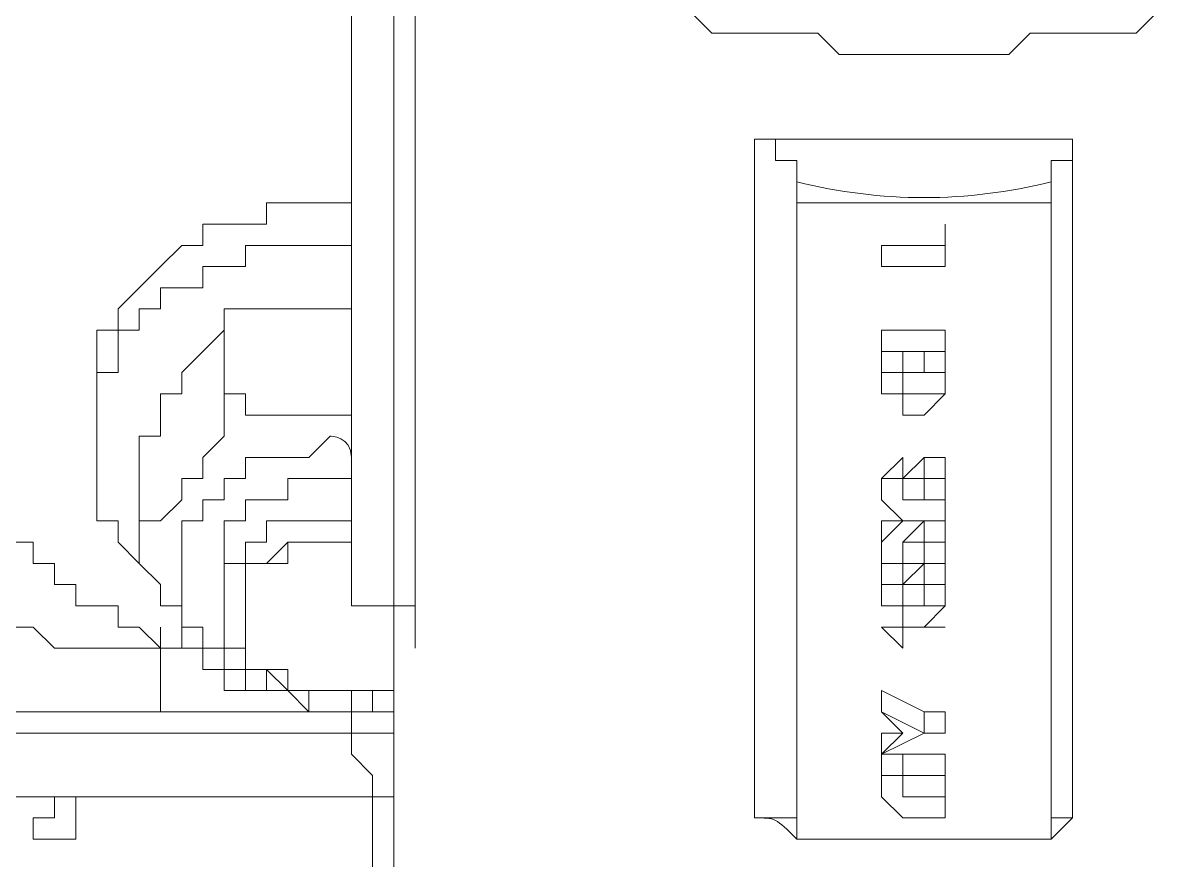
# Model space of a CAD drawing. Header units: millimetres. Extents: x 25083 to 52777, y 24772 to 45779.
# Drawn here: x 49650.65 to 49670.52, y 36220.67 to 36235.34 of the extents above; entities that cross this region are included whole.
import ezdxf

# ---------------------------------------------------------------- set-up
doc = ezdxf.new("R2010")
doc.units = ezdxf.units.MM

# ---------------------------------------------------------------- blocks, each defined once
blk = doc.blocks.new('zw$D2F4')
at = {"color": 7, "lineweight": 5}
for points in [[(772.427, 355.019), (772.798, 354.648), (774.655, 354.648), (775.026, 354.276), (777.997, 354.276), (778.368, 354.648), (780.225, 354.648), (780.597, 355.019)], [(766.485, 358.733), (766.485, 344.621)], [(767.599, 356.133), (767.599, 343.878)], [(767.228, 344.621), (767.228, 355.762)], [(773.541, 340.908), (773.541, 352.791)], [(773.541, 352.791), (779.111, 352.791)], [(774.284, 352.048), (774.284, 352.42), (773.912, 352.42), (773.912, 352.791), (773.541, 352.791)], [(778.74, 352.048), (778.74, 352.42), (779.111, 352.42), (779.111, 352.791)], [(779.111, 352.791), (779.111, 340.908)], [(774.284, 340.536), (774.284, 352.048)], [(778.74, 340.536), (778.74, 352.048)], [(766.114, 351.677), (765, 351.677), (765, 351.306), (763.885, 351.306), (763.885, 350.934), (763.514, 350.934), (763.143, 350.563), (762.4, 349.82), (762.4, 349.449), (762.029, 349.449), (762.029, 347.963)], [(774.284, 351.677), (778.74, 351.677)], [(776.883, 350.563), (776.883, 351.306)], [(776.883, 350.563), (776.883, 351.306)], [(766.114, 350.934), (764.628, 350.934), (764.628, 350.563), (763.885, 350.563), (763.885, 350.192), (763.143, 350.192), (763.143, 349.82), (762.771, 349.82), (762.771, 349.449), (762.4, 349.449), (762.4, 348.706), (762.029, 348.706), (762.029, 347.592)], [(775.769, 350.934), (776.883, 350.934)], [(775.769, 350.563), (775.769, 350.934)], [(776.883, 350.563), (775.769, 350.563)], [(775.769, 350.563), (776.883, 350.563)], [(764.257, 349.82), (764.257, 349.449), (763.514, 348.706), (763.514, 348.335), (763.143, 348.335), (763.143, 347.592), (762.771, 347.592), (762.771, 347.221)], [(764.257, 349.82), (764.257, 348.335)], [(766.114, 349.82), (764.257, 349.82)], [(775.769, 349.449), (776.883, 349.449)], [(775.769, 349.449), (776.883, 349.449)], [(775.769, 349.077), (775.769, 349.449)], [(776.883, 349.449), (776.883, 349.077)], [(763.885, 343.878), (763.143, 343.878), (762.771, 344.25), (762.4, 344.25), (762.4, 344.621), (761.657, 344.621), (761.657, 344.993), (761.286, 344.993), (761.286, 345.364), (760.915, 345.364), (760.915, 345.735), (760.543, 345.735), (760.543, 346.107), (760.172, 346.107), (760.172, 346.478), (760.172, 346.849), (759.801, 346.849), (759.801, 347.963), (759.429, 347.963), (759.429, 349.077)], [(775.769, 349.077), (775.769, 348.706)], [(776.14, 349.077), (775.769, 349.077)], [(775.769, 348.706), (775.769, 349.077)], [(776.14, 349.077), (775.769, 349.077)], [(776.14, 349.077), (776.512, 349.077)], [(776.883, 349.077), (776.14, 349.077)], [(776.14, 348.706), (776.14, 349.077)], [(776.14, 348.706), (776.14, 349.077)], [(776.14, 348.706), (776.14, 349.077)], [(776.14, 348.706), (776.14, 349.077)], [(776.512, 348.706), (776.512, 349.077)], [(776.512, 348.706), (776.512, 349.077)], [(776.883, 349.077), (776.512, 349.077)], [(776.883, 348.706), (776.883, 349.077)], [(776.883, 348.706), (776.883, 349.077)], [(776.883, 348.706), (776.883, 349.077)], [(776.883, 348.706), (776.883, 349.077)], [(775.769, 348.706), (776.14, 348.706)], [(775.769, 348.335), (775.769, 348.706)], [(775.769, 348.335), (775.769, 348.706)], [(776.14, 348.706), (776.14, 348.335)], [(776.14, 348.706), (776.512, 348.706)], [(776.14, 348.706), (776.14, 348.335)], [(776.512, 348.706), (776.14, 348.706)], [(776.14, 348.335), (776.14, 348.706)], [(776.512, 348.706), (776.883, 348.706)], [(776.883, 348.706), (776.512, 348.706)], [(776.883, 348.706), (776.883, 348.335)], [(776.883, 348.335), (776.883, 348.706)], [(776.883, 348.706), (776.883, 348.335)], [(776.883, 348.335), (776.883, 348.706)], [(776.883, 348.706), (776.883, 348.335)], [(764.257, 348.335), (764.257, 347.592), (763.885, 347.221), (763.885, 346.849), (763.514, 346.849), (763.514, 346.478), (763.143, 346.107), (762.771, 346.107), (762.771, 345.735)], [(766.114, 347.963), (764.628, 347.963), (764.628, 348.335), (764.257, 348.335)], [(776.14, 348.335), (775.769, 348.335)], [(776.14, 348.335), (776.512, 348.335)], [(776.512, 348.335), (776.14, 348.335)], [(776.14, 347.963), (776.14, 348.335)], [(776.512, 348.335), (776.883, 348.335)], [(776.883, 348.335), (776.512, 348.335)], [(776.883, 348.335), (776.512, 347.963)], [(762.029, 347.592), (762.029, 347.963)], [(776.512, 347.963), (776.14, 347.963)], [(762.029, 347.592), (762.029, 346.107), (762.4, 346.107), (762.4, 345.735), (762.771, 345.364)], [(766.114, 342.764), (765.742, 342.764), (765.742, 343.136), (764.628, 343.136), (764.628, 343.507), (764.257, 343.507), (764.257, 343.878), (763.885, 343.878), (763.885, 344.25), (763.514, 344.25), (763.514, 346.107), (763.885, 346.107), (763.885, 346.478), (764.257, 346.478), (764.257, 346.849), (764.628, 346.849), (764.628, 347.221), (765.742, 347.221), (766.114, 347.592)], [(762.771, 347.221), (762.771, 345.735)], [(776.14, 347.221), (775.769, 346.849)], [(776.512, 347.221), (776.14, 346.849)], [(776.14, 346.849), (776.14, 347.221)], [(776.14, 346.849), (776.14, 347.221)], [(776.512, 346.849), (776.512, 347.221)], [(776.512, 346.849), (776.512, 347.221)], [(776.512, 347.221), (776.512, 346.849)], [(776.512, 346.849), (776.512, 347.221)], [(776.883, 347.221), (776.512, 347.221)], [(776.883, 346.849), (776.883, 347.221)], [(776.883, 346.849), (776.883, 347.221)], [(776.883, 346.849), (776.883, 347.221)], [(775.769, 346.849), (776.14, 346.849)], [(775.769, 346.478), (775.769, 346.849)], [(775.769, 346.478), (775.769, 346.849)], [(776.14, 346.849), (776.14, 346.478)], [(776.14, 346.849), (776.512, 346.849)], [(776.14, 346.478), (776.14, 346.849)], [(776.14, 346.478), (776.14, 346.849)], [(776.14, 346.478), (776.14, 346.849)], [(776.512, 346.478), (776.512, 346.849)], [(776.883, 346.849), (776.512, 346.849)], [(776.512, 346.849), (776.883, 346.849)], [(776.512, 346.478), (776.512, 346.849)], [(776.883, 346.849), (776.883, 346.478)], [(776.883, 346.478), (776.883, 346.849)], [(776.883, 346.849), (776.883, 346.478)], [(776.883, 346.849), (776.883, 346.478)], [(757.572, 346.478), (757.944, 346.478), (757.944, 346.107), (758.315, 345.735), (758.686, 345.735), (758.686, 345.364), (759.058, 345.364), (759.058, 344.993), (759.429, 344.993), (759.429, 344.621), (760.172, 344.621), (760.172, 344.25), (760.915, 344.25), (761.286, 343.878), (761.657, 343.878), (763.143, 343.878)], [(776.14, 346.107), (775.769, 346.478)], [(776.14, 346.478), (776.512, 346.478)], [(776.512, 346.478), (776.14, 346.478)], [(776.512, 346.478), (776.883, 346.478)], [(776.883, 346.478), (776.512, 346.478)], [(776.883, 346.478), (776.883, 346.107)], [(766.114, 346.107), (765, 346.107), (765, 345.735), (764.628, 345.735), (764.628, 345.364), (764.257, 345.364), (764.257, 344.621)], [(775.769, 345.735), (776.14, 346.107)], [(776.14, 346.107), (775.769, 346.107)], [(775.769, 346.107), (775.769, 345.735)], [(775.769, 345.735), (775.769, 346.107)], [(775.769, 345.735), (775.769, 346.107)], [(776.512, 346.107), (776.14, 345.735)], [(776.14, 346.107), (776.512, 346.107)], [(776.512, 346.107), (776.14, 346.107)], [(776.883, 346.107), (776.512, 346.107)], [(776.512, 345.735), (776.512, 346.107)], [(776.512, 346.107), (776.883, 346.107)], [(776.883, 346.107), (776.512, 346.107)], [(776.883, 345.735), (776.883, 346.107)], [(776.883, 345.735), (776.883, 346.107)], [(776.883, 345.735), (776.883, 346.107)], [(776.883, 346.107), (776.883, 345.735)], [(762.771, 345.735), (762.771, 345.364), (763.143, 344.993), (763.143, 344.621), (763.514, 344.621), (763.514, 343.878), (763.885, 343.878), (763.885, 343.507), (764.257, 343.507), (764.257, 343.136)], [(766.114, 345.735), (765.371, 345.735), (765, 345.364), (764.628, 345.364), (764.628, 344.993), (764.628, 344.25)], [(775.769, 345.364), (775.769, 345.735)], [(776.14, 345.364), (776.14, 345.735)], [(776.14, 345.735), (776.14, 345.364)], [(776.512, 345.735), (776.14, 345.735)], [(776.14, 345.735), (776.14, 345.364)], [(776.883, 345.735), (776.512, 345.735)], [(776.512, 345.735), (776.512, 345.364)], [(776.512, 345.735), (776.512, 345.364)], [(776.512, 345.735), (776.512, 345.364)], [(776.883, 345.735), (776.512, 345.735)], [(776.883, 345.364), (776.883, 345.735)], [(776.883, 345.735), (776.883, 345.364)], [(776.883, 345.735), (776.883, 345.364)], [(775.769, 345.364), (775.769, 344.993)], [(776.14, 345.364), (775.769, 345.364)], [(775.769, 344.993), (775.769, 345.364)], [(776.14, 345.364), (775.769, 345.364)], [(776.512, 345.364), (776.14, 344.993)], [(776.512, 345.364), (776.14, 345.364)], [(776.14, 344.993), (776.14, 345.364)], [(776.14, 344.993), (776.14, 345.364)], [(776.14, 345.364), (776.512, 345.364)], [(776.512, 345.364), (776.883, 345.364)], [(776.883, 345.364), (776.512, 345.364)], [(776.512, 344.993), (776.512, 345.364)], [(776.512, 344.993), (776.512, 345.364)], [(776.512, 345.364), (776.512, 344.993)], [(776.512, 344.993), (776.512, 345.364)], [(776.883, 345.364), (776.512, 345.364)], [(776.883, 344.993), (776.883, 345.364)], [(776.883, 344.993), (776.883, 345.364)], [(776.883, 344.993), (776.883, 345.364)], [(775.769, 344.993), (776.14, 344.993)], [(775.769, 344.621), (775.769, 344.993)], [(775.769, 344.621), (775.769, 344.993)], [(776.14, 344.993), (776.512, 344.993)], [(776.14, 344.621), (776.14, 344.993)], [(776.14, 344.621), (776.14, 344.993)], [(776.14, 344.993), (776.14, 344.621)], [(776.14, 344.621), (776.14, 344.993)], [(776.512, 344.993), (776.512, 344.621)], [(776.512, 344.621), (776.512, 344.993)], [(776.883, 344.993), (776.512, 344.993)], [(776.512, 344.993), (776.883, 344.993)], [(776.512, 344.621), (776.512, 344.993)], [(776.883, 344.993), (776.883, 344.621)], [(776.883, 344.621), (776.883, 344.993)], [(776.883, 344.993), (776.883, 344.621)], [(776.883, 344.993), (776.883, 344.621)], [(764.257, 344.621), (764.257, 343.878), (764.628, 343.878), (764.628, 343.507), (765, 343.507), (765, 343.136), (766.114, 343.136)], [(766.485, 344.621), (766.856, 344.621)], [(766.856, 344.621), (767.228, 344.621)], [(767.228, 344.621), (767.228, 343.136)], [(767.228, 344.621), (767.599, 344.621), (767.599, 344.25)], [(776.14, 344.621), (775.769, 344.621)], [(776.14, 344.621), (776.512, 344.621)], [(776.14, 344.25), (776.14, 344.621)], [(776.512, 344.621), (776.14, 344.621)], [(776.883, 344.621), (776.512, 344.25)], [(776.512, 344.621), (776.883, 344.621)], [(776.883, 344.621), (776.512, 344.621)], [(763.143, 342.764), (763.143, 344.25)], [(764.628, 344.25), (764.628, 343.507), (765, 343.507), (765.371, 343.136), (766.114, 343.136)], [(767.599, 344.25), (767.599, 343.878)], [(775.769, 344.25), (776.883, 344.25)], [(775.769, 344.25), (776.14, 344.25)], [(776.14, 343.878), (775.769, 344.25)], [(776.883, 344.25), (776.14, 344.25)], [(776.14, 343.878), (776.14, 344.25)], [(776.512, 344.25), (776.14, 344.25)], [(776.14, 344.25), (776.14, 343.878)], [(776.512, 344.25), (776.883, 344.25)], [(763.143, 343.878), (763.885, 343.878)], [(767.228, 343.507), (767.228, 343.136), (766.114, 343.136)], [(764.257, 343.136), (765.371, 343.136), (765.742, 342.764), (766.114, 342.764)], [(766.114, 342.764), (766.856, 342.764), (766.856, 343.136), (767.228, 343.136)], [(766.114, 342.764), (766.485, 342.764), (766.485, 343.136), (767.228, 343.136)], [(767.228, 343.136), (766.114, 343.136)], [(767.228, 343.136), (766.856, 343.136), (766.856, 342.764), (766.485, 342.764)], [(767.228, 343.136), (767.228, 342.764), (766.485, 342.764)], [(775.769, 342.764), (775.769, 343.136)], [(776.512, 342.764), (775.769, 343.136)], [(766.485, 342.764), (760.543, 342.764)], [(766.485, 342.764), (760.543, 342.764)], [(767.228, 342.764), (767.228, 342.393), (766.485, 342.393)], [(767.228, 342.764), (767.228, 341.279)], [(776.14, 342.393), (775.769, 342.764)], [(775.769, 342.764), (776.512, 342.393)], [(776.512, 342.764), (776.883, 342.764)], [(776.512, 342.393), (776.512, 342.764)], [(776.883, 342.393), (776.883, 342.764)], [(760.543, 342.393), (766.485, 342.393)], [(766.485, 342.393), (766.485, 342.022), (766.856, 341.65), (766.856, 341.279)], [(776.512, 342.393), (775.769, 342.022)], [(775.769, 342.022), (776.14, 342.393)], [(776.14, 342.393), (775.769, 342.393)], [(775.769, 342.022), (775.769, 342.393)], [(776.883, 342.393), (776.512, 342.393)], [(776.512, 342.393), (776.883, 342.393)], [(775.769, 342.022), (775.769, 341.65)], [(776.14, 342.022), (775.769, 342.022)], [(775.769, 341.65), (775.769, 342.022)], [(776.14, 341.65), (776.14, 342.022)], [(776.14, 342.022), (776.512, 342.022)], [(776.14, 342.022), (776.512, 342.022)], [(776.14, 341.65), (776.14, 342.022)], [(776.512, 342.022), (776.883, 342.022)], [(776.883, 342.022), (776.512, 342.022)], [(776.883, 341.65), (776.883, 342.022)], [(776.883, 341.65), (776.883, 342.022)], [(776.883, 342.022), (776.883, 341.65)], [(776.883, 341.65), (776.883, 342.022)], [(776.883, 342.022), (776.883, 341.65)], [(775.769, 341.65), (776.14, 341.65)], [(775.769, 341.279), (775.769, 341.65)], [(776.14, 341.65), (776.512, 341.65)], [(776.14, 341.279), (776.14, 341.65)], [(776.14, 341.279), (776.14, 341.65)], [(776.883, 341.65), (776.512, 341.65)], [(776.883, 341.65), (776.883, 341.279)], [(776.883, 341.279), (776.883, 341.65)], [(776.883, 341.65), (776.883, 341.279)], [(766.856, 341.279), (760.543, 341.279)], [(761.286, 341.279), (761.286, 340.908), (760.915, 340.908)], [(761.657, 340.908), (761.657, 341.279), (761.286, 341.279)], [(766.856, 339.793), (766.856, 341.279)], [(767.228, 341.279), (766.856, 341.279)], [(767.228, 341.279), (767.228, 339.422)], [(776.14, 340.908), (775.769, 341.279)], [(776.512, 341.279), (776.14, 341.279)], [(776.512, 341.279), (776.14, 341.279)], [(776.512, 341.279), (776.883, 341.279)], [(776.883, 341.279), (776.512, 341.279)], [(776.883, 341.279), (776.883, 340.908)], [(760.915, 340.908), (760.915, 340.536), (761.286, 340.536)], [(761.286, 340.536), (761.657, 340.536), (761.657, 340.908)], [(774.284, 340.908), (773.541, 340.908)], [(776.512, 340.908), (776.14, 340.908)], [(776.883, 340.908), (776.512, 340.908)], [(778.74, 340.908), (779.111, 340.908)], [(778.74, 340.536), (774.284, 340.536)]]:
    blk.add_lwpolyline(points, dxfattribs=at)
at = {"color": 7, "lineweight": 0}
for points in [[(766.114, 346.849), (765.371, 346.849), (765.371, 346.478), (764.628, 346.478), (764.628, 346.107), (764.257, 346.107), (764.257, 344.993)], [(766.485, 346.849), (766.114, 346.849)], [(764.628, 344.621), (764.628, 345.364), (765.371, 345.364), (765.371, 345.735), (766.114, 345.735)], [(766.114, 345.735), (766.485, 345.735)], [(766.114, 343.136), (765.371, 343.136), (765.371, 343.507), (764.628, 343.507), (764.628, 344.621)], [(767.228, 343.507), (767.228, 343.136), (766.114, 343.136)]]:
    blk.add_lwpolyline(points, dxfattribs=at)
at = {"color": 7, "lineweight": 5}
for points in [[(774.284, 352.048), (775.769, 351.677), (777.254, 351.677), (778.74, 352.048)], [(766.114, 351.677), (766.114, 351.677), (766.485, 351.677), (766.485, 351.677)], [(766.114, 350.934), (766.114, 350.934), (766.485, 350.934), (766.485, 350.934)], [(766.485, 349.82), (766.485, 349.82), (766.114, 349.82), (766.114, 349.82)], [(766.114, 347.963), (766.114, 347.963), (766.485, 347.963), (766.485, 347.963)], [(766.114, 347.592), (766.114, 347.592), (766.485, 347.592), (766.485, 347.221)], [(766.485, 346.107), (766.485, 346.107), (766.114, 346.107), (766.114, 346.107)], [(766.114, 345.735), (766.114, 345.735), (766.485, 345.735), (766.485, 345.735)], [(767.599, 344.621), (767.599, 344.621), (767.599, 344.25), (767.599, 344.25)], [(767.599, 344.25), (767.599, 344.25), (767.599, 344.25), (767.599, 343.878)], [(767.228, 343.136), (767.228, 343.136), (767.228, 343.136), (767.228, 342.764)], [(767.228, 343.136), (767.228, 343.136), (767.228, 343.136), (767.228, 343.136)], [(766.485, 342.764), (766.485, 342.764), (766.485, 342.393), (766.485, 342.393)], [(773.541, 340.908), (773.912, 340.908), (773.912, 340.908), (774.284, 340.536)], [(778.74, 340.536), (779.111, 340.908), (779.111, 340.908), (779.111, 340.908)], [(774.284, 340.536), (775.769, 340.536), (777.254, 340.536), (778.368, 340.536)]]:
    blk.add_open_spline(points, degree=3, dxfattribs=at)

msp = doc.modelspace()

# ---------------------------------------------------------------- block references
msp.add_blockref('zw$D2F4', (48889.923, 35880.503))

doc.saveas('drawing.dxf')
